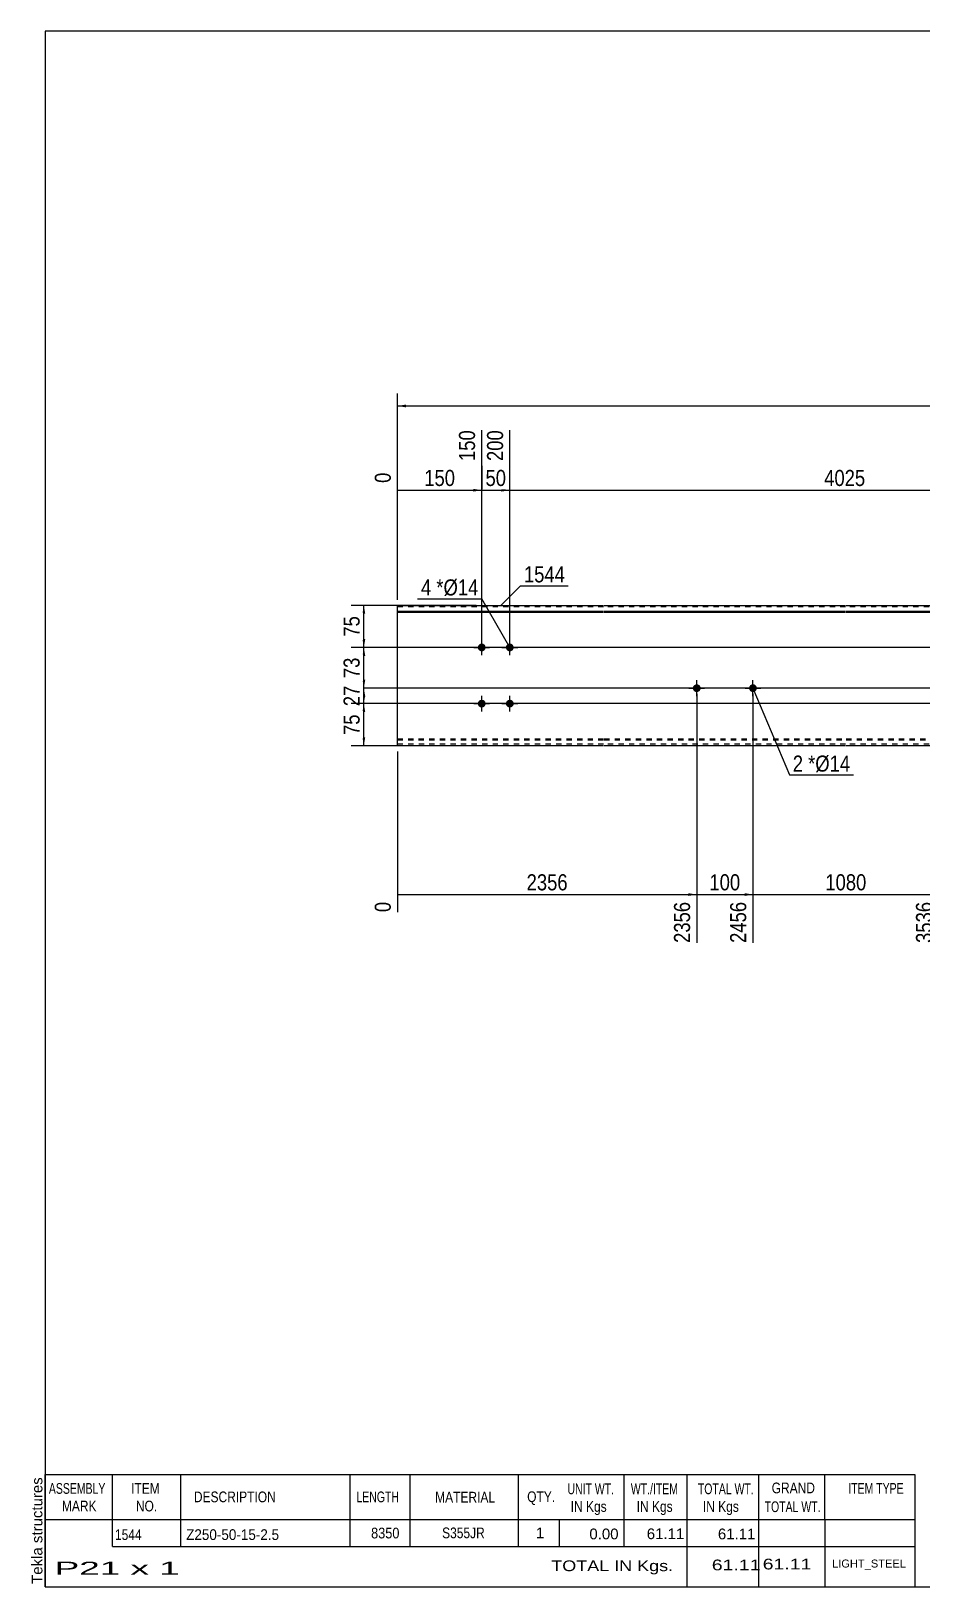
# Model space of a CAD drawing. Header units: millimetres. Extents: x -65 to 337, y -162 to 115.
# Drawn here: x -65.3 to 93.6, y -162.3 to 114.8 of the extents above; entities that cross this region are included whole.
import ezdxf

# ---------------------------------------------------------------- set-up
doc = ezdxf.new("R2010")
doc.units = ezdxf.units.MM
doc.linetypes.add('DXK_LINE_DOT1', pattern=[1.8814, 0.9407, -0.9407])
doc.styles.add('Arial', font='ARIAL.TTF', dxfattribs={"height": 0.2})
doc.styles.add('Arial Narrow', font='ARIALN.TTF', dxfattribs={"height": 0.2})

# ---------------------------------------------------------------- blocks, each defined once
blk = doc.blocks.new('Unknown-629276722-1607')
at = {"color": 5, "linetype": 'Continuous'}
for p, q in [((337.25, 114.75), (-62.75, 114.75)), ((-62.75, 114.75), (-62.75, -162.25)), ((337.25, -162.25), (337.25, 114.75)), ((-62.75, -162.25), (337.25, -162.25))]:
    blk.add_line(p, q, dxfattribs=at)
at = {"color": 174, "linetype": 'Continuous', "style": 'Arial'}
blk.add_text('Tekla structures', height=1.9102, rotation=90, dxfattribs=at).set_placement((-63.25, -161.75))
blk = doc.blocks.new('Part-629276722-1204 - 1201')
at = {"color": 2, "linetype": 'Continuous'}
for p, q in [((0, -12.5), (0, 12.5)), ((0, 12.5), (36.7, 12.5)), ((0, 11.44), (36.7, 11.44)), ((0, 11.26), (36.7, 11.26)), ((36.8, 12.5), (79.8, 12.5)), ((36.8, 11.44), (79.8, 11.44)), ((36.8, 11.26), (79.8, 11.26)), ((79.9, 12.5), (122.9, 12.5)), ((79.9, 11.44), (122.9, 11.44)), ((79.9, 11.26), (122.9, 11.26)), ((123, 12.5), (155.6, 12.5)), ((123, 11.44), (155.6, 11.44)), ((123, 11.26), (155.6, 11.26)), ((155.7, 12.5), (198.7, 12.5)), ((155.7, 11.44), (198.7, 11.44)), ((155.7, 11.26), (198.7, 11.26)), ((198.8, 12.5), (241.8, 12.5)), ((198.8, 11.44), (241.8, 11.44)), ((198.8, 11.26), (241.8, 11.26)), ((241.9, 12.5), (278.59, 12.5)), ((241.9, 11.44), (278.59, 11.44)), ((241.9, 11.26), (278.59, 11.26)), ((278.59, 12.5), (278.59, 11.44)), ((278.59, -12.5), (278.59, 11.44)), ((36.7, -12.5), (0, -12.5)), ((79.8, -12.5), (36.8, -12.5)), ((122.9, -12.5), (79.9, -12.5)), ((155.6, -12.5), (123, -12.5)), ((198.7, -12.5), (155.7, -12.5)), ((241.8, -12.5), (198.8, -12.5)), ((278.59, -12.5), (241.9, -12.5))]:
    blk.add_line(p, q, dxfattribs=at)
at = {"color": 7, "linetype": 'DXK_LINE_DOT1'}
for p, q in [((36.7, 12.25), (0, 12.25)), ((79.8, 12.25), (36.8, 12.25)), ((122.9, 12.25), (79.9, 12.25)), ((155.6, 12.25), (123, 12.25)), ((198.7, 12.25), (155.7, 12.25)), ((241.8, 12.25), (198.8, 12.25)), ((278.59, 12.25), (241.9, 12.25)), ((0, -11.26), (36.7, -11.26)), ((0, -11.44), (36.7, -11.44)), ((36.7, -12.25), (0, -12.25)), ((36.8, -11.26), (79.8, -11.26)), ((36.8, -11.44), (79.8, -11.44)), ((79.8, -12.25), (36.8, -12.25)), ((79.9, -11.26), (122.9, -11.26)), ((79.9, -11.44), (122.9, -11.44)), ((122.9, -12.25), (79.9, -12.25)), ((123, -11.26), (155.6, -11.26)), ((123, -11.44), (155.6, -11.44)), ((155.6, -12.25), (123, -12.25)), ((155.7, -11.26), (198.7, -11.26)), ((155.7, -11.44), (198.7, -11.44)), ((198.7, -12.25), (155.7, -12.25)), ((198.8, -11.26), (241.8, -11.26)), ((198.8, -11.44), (241.8, -11.44)), ((241.8, -12.25), (198.8, -12.25)), ((241.9, -11.26), (278.59, -11.26)), ((241.9, -11.44), (278.59, -11.44)), ((278.59, -12.25), (241.9, -12.25))]:
    blk.add_line(p, q, dxfattribs=at)
blk = doc.blocks.new('Bolt-629276722-1205 - 1201')
at = {"linetype": 'Continuous'}
for points in [[(53.3, -1.55, -1), (53.3, -2.95, -1)], [(63.3, -1.55, -1), (63.3, -2.95, -1)]]:
    blk.add_hatch(color=3, dxfattribs=at).paths.add_polyline_path(points)
at = {"color": 3, "linetype": 'Continuous'}
for p, q in [((51.9, -2.25), (54.7, -2.25)), ((53.3, -3.65), (53.3, -0.85)), ((61.9, -2.25), (64.7, -2.25)), ((63.3, -3.65), (63.3, -0.85))]:
    blk.add_line(p, q, dxfattribs=at)
blk = doc.blocks.new('Bolt-629276722-1210 - 1201')
at = {"linetype": 'Continuous'}
for points in [[(14.3, 5, -1), (15.7, 5, -1)], [(19.3, 5, -1), (20.7, 5, -1)], [(14.3, -5, -1), (15.7, -5, -1)], [(19.3, -5, -1), (20.7, -5, -1)]]:
    blk.add_hatch(color=3, dxfattribs=at).paths.add_polyline_path(points)
at = {"color": 3, "linetype": 'Continuous'}
for p, q in [((15, 3.6), (15, 6.4)), ((20, 3.6), (20, 6.4)), ((13.6, 5), (16.4, 5)), ((18.6, 5), (21.4, 5)), ((13.6, -5), (16.4, -5)), ((15, -6.4), (15, -3.6)), ((18.6, -5), (21.4, -5)), ((20, -6.4), (20, -3.6))]:
    blk.add_line(p, q, dxfattribs=at)
blk = doc.blocks.new('StraightDimension-629276722-1331 - 1201')
at = {"linetype": 'Continuous'}
for points in [[(1.5, 47.75), (0, 48), (1.5, 48.25)], [(277.09, 48.25), (278.59, 48), (277.09, 47.75)]]:
    blk.add_hatch(color=7, dxfattribs=at).paths.add_polyline_path(points)
at = {"color": 7, "linetype": 'Continuous'}
for p, q in [((0, 13.5), (0, 50.25)), ((278.59, 13.5), (278.59, 50.25)), ((0, 48), (278.59, 48))]:
    blk.add_line(p, q, dxfattribs=at)
at = {"color": 0}
blk.add_wipeout([(143.55, 48.15), (143.55, 52.35), (135.04, 52.35), (135.04, 48.15)], dxfattribs=at)
at = {"color": 3, "style": 'Arial Narrow'}
blk.add_text('8350', height=2.863, dxfattribs=at).set_placement((135.64, 48.75))
blk = doc.blocks.new('StraightDimension-629276722-1281 - 1201')
at = {"linetype": 'Continuous'}
blk.add_hatch(color=7, dxfattribs=at).paths.add_polyline_path([(18.5, 33.25), (20, 33), (18.5, 32.75)])
at = {"color": 7, "linetype": 'Continuous'}
for p, q in [((15, 6), (15, 43.68)), ((20, 6), (20, 43.68)), ((15, 33), (20, 33))]:
    blk.add_line(p, q, dxfattribs=at)
at = {"color": 0}
blk.add_wipeout([(19.93, 33.15), (19.93, 37.35), (15.07, 37.35), (15.07, 33.15)], dxfattribs=at)
at = {"color": 0, "linetype": 'Continuous'}
blk.add_wipeout([(19.4, 44.28), (15.2, 44.28), (15.2, 37.6), (19.4, 37.6)], dxfattribs=at)
at = {"color": 3, "linetype": 'Continuous', "style": 'Arial Narrow'}
blk.add_text('200', height=2.863, rotation=90.0002, dxfattribs=at).set_placement((18.8, 38.2))
at = {"color": 3, "style": 'Arial Narrow'}
blk.add_text('50', height=2.863, dxfattribs=at).set_placement((15.67, 33.75))
blk = doc.blocks.new('StraightDimension-629276722-1280 - 1201')
at = {"linetype": 'Continuous'}
blk.add_hatch(color=7, dxfattribs=at).paths.add_polyline_path([(137.8, 33.25), (139.3, 33), (137.8, 32.75)])
at = {"color": 7, "linetype": 'Continuous'}
for p, q in [((20, 6), (20, 43.68)), ((139.3, 6), (139.3, 41.61)), ((20, 33), (139.3, 33))]:
    blk.add_line(p, q, dxfattribs=at)
at = {"color": 0, "linetype": 'Continuous'}
blk.add_wipeout([(138.7, 42.21), (134.5, 42.21), (134.5, 33.7), (138.7, 33.7)], dxfattribs=at)
at = {"color": 0}
blk.add_wipeout([(83.9, 33.15), (83.9, 37.35), (75.39, 37.35), (75.39, 33.15)], dxfattribs=at)
at = {"color": 3, "linetype": 'Continuous', "style": 'Arial Narrow'}
blk.add_text('4225', height=2.863, rotation=90.0002, dxfattribs=at).set_placement((138.1, 34.3))
at = {"color": 3, "style": 'Arial Narrow'}
blk.add_text('4025', height=2.863, dxfattribs=at).set_placement((75.99, 33.75))
blk = doc.blocks.new('StraightDimension-629276722-1282 - 1201')
at = {"linetype": 'Continuous'}
blk.add_hatch(color=7, dxfattribs=at).paths.add_polyline_path([(13.5, 33.25), (15, 33), (13.5, 32.75)])
at = {"color": 7, "linetype": 'Continuous'}
for p, q in [((15, 6), (15, 43.68)), ((0, 13.5), (0, 36.13)), ((0, 33), (15, 33))]:
    blk.add_line(p, q, dxfattribs=at)
at = {"color": 0, "linetype": 'Continuous'}
blk.add_wipeout([(-0.6, 36.73), (-4.8, 36.73), (-4.8, 33.7), (-0.6, 33.7)], dxfattribs=at)
at = {"color": 0}
blk.add_wipeout([(10.84, 33.15), (10.84, 37.35), (4.16, 37.35), (4.16, 33.15)], dxfattribs=at)
at = {"color": 3, "linetype": 'Continuous', "style": 'Arial Narrow'}
blk.add_text('0', height=2.86, rotation=90.0002, dxfattribs=at).set_placement((-1.2, 34.3))
at = {"color": 0, "linetype": 'Continuous'}
blk.add_wipeout([(14.4, 44.28), (10.2, 44.28), (10.2, 37.6), (14.4, 37.6)], dxfattribs=at)
at = {"color": 3, "linetype": 'Continuous', "style": 'Arial Narrow'}
blk.add_text('150', height=2.863, rotation=90.0002, dxfattribs=at).set_placement((13.8, 38.2))
at = {"color": 3, "style": 'Arial Narrow'}
blk.add_text('150', height=2.863, dxfattribs=at).set_placement((4.76, 33.75))
blk = doc.blocks.new('StraightDimension-629276722-1302 - 1201')
at = {"linetype": 'Continuous'}
for points in [[(-6.25, 3.5), (-6, 5), (-5.75, 3.5)], [(-5.75, -0.75), (-6, -2.25), (-6.25, -0.75)]]:
    blk.add_hatch(color=7, dxfattribs=at).paths.add_polyline_path(points)
at = {"color": 7, "linetype": 'Continuous'}
for p, q in [((257.59, 5), (-8.25, 5)), ((-6, -2.25), (-6, 5)), ((214.3, -2.25), (-8.25, -2.25))]:
    blk.add_line(p, q, dxfattribs=at)
at = {"color": 0}
blk.add_wipeout([(-6.15, 3.8), (-10.35, 3.8), (-10.35, -1.06), (-6.15, -1.06)], dxfattribs=at)
at = {"color": 3, "style": 'Arial Narrow'}
blk.add_text('73', height=2.863, rotation=90.0002, dxfattribs=at).set_placement((-6.75, -0.46))
blk = doc.blocks.new('StraightDimension-629276722-1246 - 1201')
at = {"linetype": 'Continuous'}
blk.add_hatch(color=7, dxfattribs=at).paths.add_polyline_path([(94.9, -38.75), (96.4, -39), (94.9, -39.25)])
at = {"color": 7, "linetype": 'Continuous'}
for p, q in [((63.3, -3.25), (63.3, -47.61)), ((96.4, -3.25), (96.4, -47.61)), ((63.3, -39), (96.4, -39))]:
    blk.add_line(p, q, dxfattribs=at)
at = {"color": 0}
blk.add_wipeout([(84.1, -38.85), (84.1, -34.65), (75.59, -34.65), (75.59, -38.85)], dxfattribs=at)
at = {"color": 0, "linetype": 'Continuous'}
blk.add_wipeout([(95.8, -39.7), (91.6, -39.7), (91.6, -48.21), (95.8, -48.21)], dxfattribs=at)
at = {"color": 3, "style": 'Arial Narrow'}
blk.add_text('1080', height=2.863, dxfattribs=at).set_placement((76.19, -38.25))
at = {"color": 3, "linetype": 'Continuous', "style": 'Arial Narrow'}
blk.add_text('3536', height=2.863, rotation=90.0002, dxfattribs=at).set_placement((95.2, -47.61))
blk = doc.blocks.new('StraightDimension-629276722-1247 - 1201')
at = {"linetype": 'Continuous'}
blk.add_hatch(color=7, dxfattribs=at).paths.add_polyline_path([(61.8, -38.75), (63.3, -39), (61.8, -39.25)])
at = {"color": 7, "linetype": 'Continuous'}
for p, q in [((53.3, -3.25), (53.3, -47.61)), ((63.3, -3.25), (63.3, -47.61)), ((53.3, -39), (63.3, -39))]:
    blk.add_line(p, q, dxfattribs=at)
at = {"color": 0}
blk.add_wipeout([(61.64, -38.85), (61.64, -34.65), (54.95, -34.65), (54.95, -38.85)], dxfattribs=at)
at = {"color": 3, "style": 'Arial Narrow'}
blk.add_text('100', height=2.863, dxfattribs=at).set_placement((55.55, -38.25))
at = {"color": 0, "linetype": 'Continuous'}
blk.add_wipeout([(62.7, -39.7), (58.5, -39.7), (58.5, -48.21), (62.7, -48.21)], dxfattribs=at)
at = {"color": 3, "linetype": 'Continuous', "style": 'Arial Narrow'}
blk.add_text('2456', height=2.863, rotation=90.0002, dxfattribs=at).set_placement((62.1, -47.61))
blk = doc.blocks.new('StraightDimension-629276722-1248 - 1201')
at = {"linetype": 'Continuous'}
blk.add_hatch(color=7, dxfattribs=at).paths.add_polyline_path([(51.8, -38.75), (53.3, -39), (51.8, -39.25)])
at = {"color": 7, "linetype": 'Continuous'}
for p, q in [((53.3, -3.25), (53.3, -47.61)), ((0, -13.5), (0, -42.13)), ((0, -39), (53.3, -39))]:
    blk.add_line(p, q, dxfattribs=at)
at = {"color": 0}
blk.add_wipeout([(30.9, -38.85), (30.9, -34.65), (22.39, -34.65), (22.39, -38.85)], dxfattribs=at)
at = {"color": 0, "linetype": 'Continuous'}
for points in [[(-0.6, -39.7), (-4.8, -39.7), (-4.8, -42.73), (-0.6, -42.73)], [(52.7, -39.7), (48.5, -39.7), (48.5, -48.21), (52.7, -48.21)]]:
    blk.add_wipeout(points, dxfattribs=at)
at = {"color": 3, "style": 'Arial Narrow'}
blk.add_text('2356', height=2.863, dxfattribs=at).set_placement((22.99, -38.25))
at = {"color": 3, "linetype": 'Continuous', "style": 'Arial Narrow'}
for s, height, p in [('0', 2.86, (-1.2, -42.13)), ('2356', 2.863, (52.1, -47.61))]:
    blk.add_text(s, height=height, rotation=90.0002, dxfattribs=at).set_placement(p)
blk = doc.blocks.new('StraightDimension-629276722-1301 - 1201')
at = {"linetype": 'Continuous'}
for points in [[(-6.25, 11), (-6, 12.5), (-5.75, 11)], [(-5.75, 6.5), (-6, 5), (-6.25, 6.5)]]:
    blk.add_hatch(color=7, dxfattribs=at).paths.add_polyline_path(points)
at = {"color": 7, "linetype": 'Continuous'}
for p, q in [((14, 12.5), (-8.25, 12.5)), ((-6, 5), (-6, 12.5)), ((257.59, 5), (-8.25, 5))]:
    blk.add_line(p, q, dxfattribs=at)
at = {"color": 0}
blk.add_wipeout([(-6.15, 11.18), (-10.35, 11.18), (-10.35, 6.32), (-6.15, 6.32)], dxfattribs=at)
at = {"color": 3, "style": 'Arial Narrow'}
blk.add_text('75', height=2.863, rotation=90.0002, dxfattribs=at).set_placement((-6.75, 6.92))
blk = doc.blocks.new('StraightDimension-629276722-1303 - 1201')
at = {"linetype": 'Continuous'}
for points in [[(-6.25, -3.75), (-6, -2.25), (-5.75, -3.75)], [(-5.75, -3.5), (-6, -5), (-6.25, -3.5)]]:
    blk.add_hatch(color=7, dxfattribs=at).paths.add_polyline_path(points)
at = {"color": 7, "linetype": 'Continuous'}
for p, q in [((214.3, -2.25), (-8.25, -2.25)), ((-6, -5), (-6, -2.25)), ((257.59, -5), (-8.25, -5))]:
    blk.add_line(p, q, dxfattribs=at)
at = {"color": 0}
blk.add_wipeout([(-6.15, -1.2), (-10.35, -1.2), (-10.35, -6.06), (-6.15, -6.06)], dxfattribs=at)
at = {"color": 3, "style": 'Arial Narrow'}
blk.add_text('27', height=2.863, rotation=90.0002, dxfattribs=at).set_placement((-6.75, -5.46))
blk = doc.blocks.new('StraightDimension-629276722-1304 - 1201')
at = {"linetype": 'Continuous'}
for points in [[(-6.25, -6.5), (-6, -5), (-5.75, -6.5)], [(-5.75, -11), (-6, -12.5), (-6.25, -11)]]:
    blk.add_hatch(color=7, dxfattribs=at).paths.add_polyline_path(points)
at = {"color": 7, "linetype": 'Continuous'}
for p, q in [((257.59, -5), (-8.25, -5)), ((-6, -12.5), (-6, -5)), ((14, -12.5), (-8.25, -12.5))]:
    blk.add_line(p, q, dxfattribs=at)
at = {"color": 0}
blk.add_wipeout([(-6.15, -6.32), (-10.35, -6.32), (-10.35, -11.18), (-6.15, -11.18)], dxfattribs=at)
at = {"color": 3, "style": 'Arial Narrow'}
blk.add_text('75', height=2.863, rotation=90.0002, dxfattribs=at).set_placement((-6.75, -10.58))
blk = doc.blocks.new('CBS_BOM-629276722-1659')
at = {"color": 7, "linetype": 'Continuous'}
for p, q in [((-62.78, -150.28), (-62.78, -142.28)), ((-62.78, -142.28), (92.14, -142.28)), ((-50.78, -150.28), (-50.78, -142.28)), ((-38.59, -150.28), (-38.59, -142.28)), ((-8.43, -150.28), (-8.43, -142.28)), ((2.25, -150.28), (2.25, -142.28)), ((21.57, -150.28), (21.57, -142.28)), ((40.37, -150.28), (40.37, -142.28)), ((51.58, -150.28), (51.58, -142.28)), ((64.37, -150.28), (64.37, -142.28)), ((76.12, -150.28), (76.12, -142.28)), ((92.14, -142.29), (92.14, -150.27)), ((-62.78, -150.28), (92.14, -150.28)), ((-62.78, -155.08), (-62.78, -150.28)), ((-50.78, -155.08), (-50.78, -150.28)), ((-38.59, -155.08), (-38.59, -150.28)), ((-8.43, -155.08), (-8.43, -150.28)), ((2.25, -155.08), (2.25, -150.28)), ((21.57, -155.08), (21.57, -150.28)), ((28.83, -155.08), (28.83, -150.28)), ((40.37, -155.08), (40.37, -150.28)), ((51.58, -155.08), (51.58, -150.28)), ((64.37, -155.08), (64.37, -150.28)), ((76.14, -155.08), (76.14, -150.28)), ((92.14, -150.28), (92.14, -155.08)), ((-62.78, -162.28), (-62.78, -155.1)), ((-50.78, -155.08), (92.14, -155.08)), ((51.58, -162.28), (51.58, -155.1)), ((64.37, -162.28), (64.37, -155.1)), ((76.18, -162.28), (76.18, -155.1)), ((92.14, -155.08), (92.14, -162.28)), ((-62.78, -162.28), (92.14, -162.28))]:
    blk.add_line(p, q, dxfattribs=at)
at = {"color": 3, "linetype": 'Continuous', "style": 'Arial'}
for s, height, width, p in [('ASSEMBLY', 1.91, 0.7, (-62.1, -145.71)), ('ITEM', 1.91, 0.8, (-47.45, -145.71)), ('UNIT WT.', 1.91, 0.7, (30.26, -145.78)), ('WT./ITEM', 1.91, 0.7, (41.55, -145.78)), ('TOTAL WT.', 1.91, 0.7, (53.49, -145.78)), ('GRAND', 1.91, 0.8, (66.64, -145.62)), ('ITEM TYPE', 1.91, 0.7, (80.28, -145.7)), ('DESCRIPTION', 1.9102, 0.8, (-36.27, -147.21)), ('LENGTH', 1.91, 0.7, (-7.32, -147.21)), ('MATERIAL', 1.91, 0.8, (6.7, -147.26)), ('QTY.', 1.91, 0.8, (23.09, -147.18)), ('MARK', 1.91, 0.8, (-59.78, -148.84)), ('NO.', 1.91, 0.8, (-46.6, -148.84)), ('IN Kgs', 1.91, 0.8, (30.84, -148.92)), ('IN Kgs', 1.91, 0.8, (42.59, -148.92)), ('IN Kgs', 1.91, 0.8, (54.38, -148.92)), ('TOTAL WT.', 1.91, 0.7, (65.38, -148.96))]:
    blk.add_text(s, height=height, dxfattribs=dict(at, width=width)).set_placement(p)
at = {"color": 7, "linetype": 'Continuous', "style": 'Arial'}
for s, height, width, p in [('1544', 1.91, 0.8, (-50.32, -153.93)), ('Z250-50-15-2.5', 1.9102, 0.9, (-37.65, -153.93)), ('8350', 1.91, 0.85, (-4.71, -153.65)), ('S355JR', 1.91, 0.8, (7.94, -153.62))]:
    blk.add_text(s, height=height, dxfattribs=dict(at, width=width)).set_placement(p)
for s, p in [('1', (24.66, -153.62)), ('0.00', (34.17, -153.81)), ('61.11', (44.39, -153.78)), ('61.11', (57.06, -153.81))]:
    blk.add_text(s, height=1.91, dxfattribs=at).set_placement(p)
at = {"color": 6, "linetype": 'Continuous', "style": 'Arial'}
for s, height, width, p in [('P21 x 1', 2.292, 2.05, (-61.06, -160.09)), ('TOTAL IN Kgs.', 1.9102, 1.2, (27.38, -159.48)), ('61.11', 1.91, 1.3, (55.97, -159.33)), ('61.11', 1.91, 1.3, (65.04, -159.17))]:
    blk.add_text(s, height=height, dxfattribs=dict(at, width=width)).set_placement(p)
blk.add_text('LIGHT_STEEL', height=1.4135, dxfattribs=at).set_placement((77.39, -158.83))
blk = doc.blocks.new('Mark-629276722-1334 - 1201')
at = {"color": 0}
blk.add_wipeout([(29.82, 16.59), (29.82, 19.59), (22.51, 19.59), (22.51, 16.59)], dxfattribs=at)
blk.add_wipeout([(29.82, 16.59), (29.82, 19.59), (22.51, 19.59), (22.51, 16.59)], dxfattribs=at)
at = {"color": 7, "linetype": 'Continuous'}
for p, q in [((18.37, 12.45), (21.91, 15.99)), ((21.91, 15.99), (30.42, 15.99))]:
    blk.add_line(p, q, dxfattribs=at)
at = {"color": 3, "style": 'Arial Narrow'}
blk.add_text('1544', height=2.863, dxfattribs=at).set_placement((22.51, 16.59))
blk = doc.blocks.new('Mark-629276722-1343 - 1201')
at = {"color": 0}
blk.add_wipeout([(72.23, -17.11), (72.23, -14.11), (70.4, -14.11), (70.4, -17.11)], dxfattribs=at)
blk.add_wipeout([(72.23, -17.11), (72.23, -14.11), (70.4, -14.11), (70.4, -17.11)], dxfattribs=at)
at = {"color": 7, "linetype": 'Continuous'}
blk.add_line((63.3, -2.25), (69.8, -17.71), dxfattribs=at)
at = {"color": 0}
blk.add_wipeout([(74.4, -17.11), (74.4, -14.11), (73.13, -14.11), (73.13, -17.11)], dxfattribs=at)
blk.add_wipeout([(74.4, -17.11), (74.4, -14.11), (73.13, -14.11), (73.13, -17.11)], dxfattribs=at)
at = {"color": 3, "style": 'Arial Narrow'}
blk.add_text('2', height=2.86, dxfattribs=at).set_placement((70.4, -17.11))
at = {"color": 0}
blk.add_wipeout([(80.62, -17.11), (80.62, -14.11), (74.4, -14.11), (74.4, -17.11)], dxfattribs=at)
blk.add_wipeout([(80.62, -17.11), (80.62, -14.11), (74.4, -14.11), (74.4, -17.11)], dxfattribs=at)
at = {"color": 7, "linetype": 'Continuous'}
blk.add_line((69.8, -17.71), (81.22, -17.71), dxfattribs=at)
at = {"color": 3, "style": 'Arial Narrow'}
for s, height, p in [('*', 2.86, (73.13, -17.11)), ('Ø14', 2.863, (74.4, -17.11))]:
    blk.add_text(s, height=height, dxfattribs=at).set_placement(p)
blk = doc.blocks.new('Mark-629276722-1348 - 1201')
at = {"color": 0}
blk.add_wipeout([(6.01, 14.26), (6.01, 17.26), (4.18, 17.26), (4.18, 14.26)], dxfattribs=at)
blk.add_wipeout([(6.01, 14.26), (6.01, 17.26), (4.18, 17.26), (4.18, 14.26)], dxfattribs=at)
blk.add_wipeout([(8.19, 14.26), (8.19, 17.26), (6.91, 17.26), (6.91, 14.26)], dxfattribs=at)
blk.add_wipeout([(8.19, 14.26), (8.19, 17.26), (6.91, 17.26), (6.91, 14.26)], dxfattribs=at)
at = {"color": 3, "style": 'Arial Narrow'}
blk.add_text('4', height=2.86, dxfattribs=at).set_placement((4.18, 14.26))
at = {"color": 0}
blk.add_wipeout([(14.4, 14.26), (14.4, 17.26), (8.19, 17.26), (8.19, 14.26)], dxfattribs=at)
blk.add_wipeout([(14.4, 14.26), (14.4, 17.26), (8.19, 17.26), (8.19, 14.26)], dxfattribs=at)
at = {"color": 7, "linetype": 'Continuous'}
for p in [(3.58, 13.66), (20, 5)]:
    blk.add_line(p, (15, 13.66), dxfattribs=at)
at = {"color": 3, "style": 'Arial Narrow'}
for s, height, p in [('*', 2.86, (6.91, 14.26)), ('Ø14', 2.863, (8.19, 14.26))]:
    blk.add_text(s, height=height, dxfattribs=at).set_placement(p)

msp = doc.modelspace()

# ---------------------------------------------------------------- block references
for name in ['Unknown-629276722-1607', 'Part-629276722-1204 - 1201', 'Bolt-629276722-1210 - 1201', 'Bolt-629276722-1205 - 1201', 'CBS_BOM-629276722-1659']:
    msp.add_blockref(name, (0, 0))

# ---------------------------------------------------------------- next in the draw order: block references
msp.add_blockref('StraightDimension-629276722-1331 - 1201', (0, 0))

# ---------------------------------------------------------------- next in the draw order: block references
msp.add_blockref('StraightDimension-629276722-1281 - 1201', (0, 0))

# ---------------------------------------------------------------- next in the draw order: block references
for name in ['StraightDimension-629276722-1282 - 1201', 'StraightDimension-629276722-1280 - 1201']:
    msp.add_blockref(name, (0, 0))

# ---------------------------------------------------------------- next in the draw order: block references
msp.add_blockref('StraightDimension-629276722-1302 - 1201', (0, 0))

# ---------------------------------------------------------------- next in the draw order: block references
for name in ['StraightDimension-629276722-1301 - 1201', 'StraightDimension-629276722-1246 - 1201']:
    msp.add_blockref(name, (0, 0))

# ---------------------------------------------------------------- next in the draw order: block references
for name in ['Mark-629276722-1334 - 1201', 'StraightDimension-629276722-1247 - 1201']:
    msp.add_blockref(name, (0, 0))

# ---------------------------------------------------------------- next in the draw order: block references
for name in ['Mark-629276722-1348 - 1201', 'StraightDimension-629276722-1248 - 1201']:
    msp.add_blockref(name, (0, 0))

# ---------------------------------------------------------------- next in the draw order: block references
msp.add_blockref('StraightDimension-629276722-1303 - 1201', (0, 0))

# ---------------------------------------------------------------- next in the draw order: block references
msp.add_blockref('StraightDimension-629276722-1304 - 1201', (0, 0))

# ---------------------------------------------------------------- next in the draw order: block references
msp.add_blockref('Mark-629276722-1343 - 1201', (0, 0))

doc.saveas('drawing.dxf')
